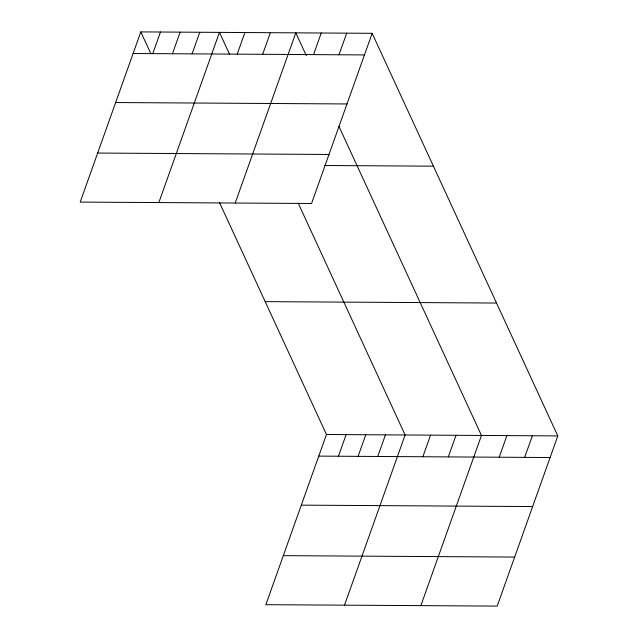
<?xml version="1.0" encoding="UTF-8"?>
<svg xmlns="http://www.w3.org/2000/svg" width="638" height="638" viewBox="0 0 638 638"><rect width="100%" height="100%" fill="white"/><g stroke="black" fill="none" stroke-linecap="round" stroke-linejoin="round"><path stroke-width="0.96" d="M140.799 31.9L80.197 202.087L311.543 203.498L372.145 33.312L140.799 31.9L150.879 53.752M152.769 53.632L160.465 32.02M172.435 53.752L180.131 32.139M192.094 53.871L199.79 32.259M158.854 202.565L219.456 32.379L229.536 54.23M237.208 54.15L244.904 32.538M262.657 54.302L270.353 32.69M235.199 203.036L295.801 32.849L306.28 55.57M313.553 54.613L321.249 33.001M339.001 54.772L346.697 33.16M219.512 202.581L326.457 434.502L265.855 604.688L497.201 606.1L557.803 435.913L372.145 33.312M338.427 456.234L346.123 434.622M358.085 456.353L365.789 434.741M377.752 456.473L385.448 434.861M344.512 605.167L405.114 434.98L298.169 203.059M422.866 456.744L430.562 435.132M448.315 456.904L456.01 435.291M420.857 605.637L481.459 435.443L338.93 126.372M499.211 457.215L506.907 435.602M524.659 457.366L532.355 435.754M133.103 53.512L364.45 54.924M115.645 102.543L346.992 103.954M97.654 153.056L329.001 154.468M324.766 165.505L433.409 166.167M265.193 301.638L496.539 303.05M326.457 434.502L557.803 435.913M318.761 456.114L550.108 457.526M301.303 505.144L532.65 506.556M283.312 555.658L514.659 557.07"/></g></svg>
